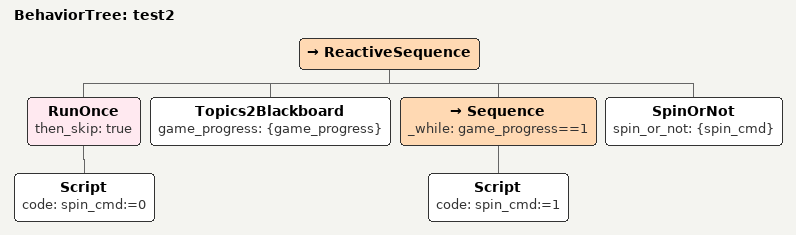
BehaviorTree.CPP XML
<?xml version="1.0" encoding="UTF-8"?>
<root BTCPP_format="4">
  <BehaviorTree ID="test2">
    <ReactiveSequence>
      <RunOnce then_skip="true">
        <Script code="spin_cmd:=0"/>
      </RunOnce>
      <Topics2Blackboard game_progress="{game_progress}"/>
      <Sequence _while="game_progress==1">
        <Script code="spin_cmd:=1"/>
      </Sequence>
      <SpinOrNot spin_or_not="{spin_cmd}"/>
    </ReactiveSequence>
  </BehaviorTree>

</root>
